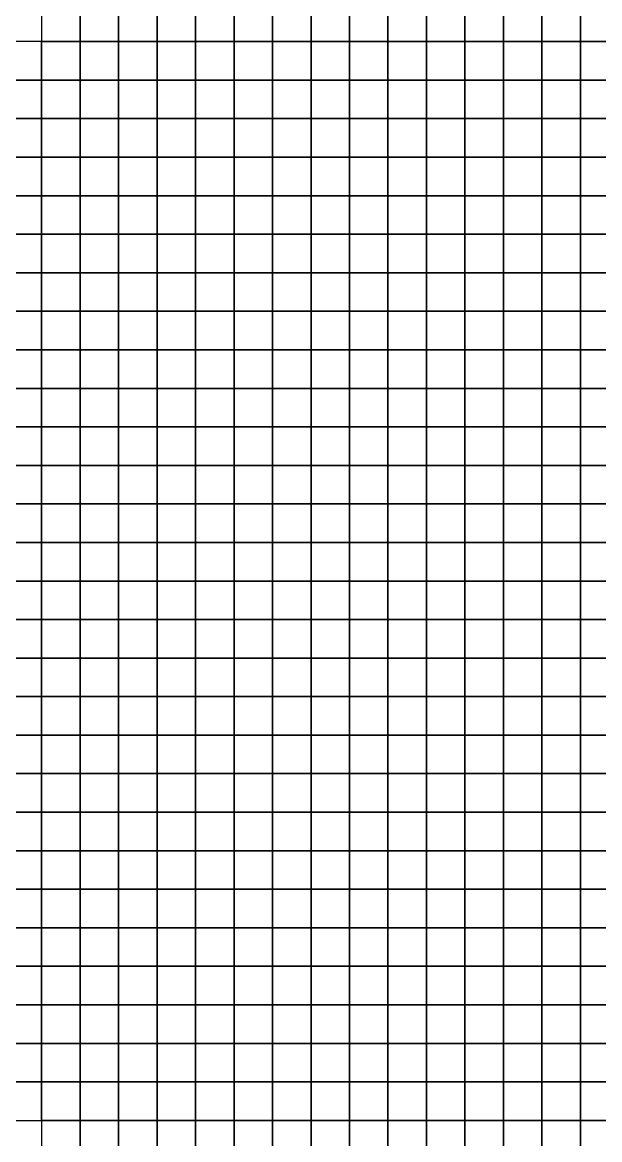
# Model space of a CAD drawing. Extents: x -2.8 to 74.5, y -0.2 to 18.4.
# Drawn here: x 48.57 to 51.57, y 6.1 to 11.9 of the extents above; entities that cross this region are included whole.
import ezdxf

# ---------------------------------------------------------------- set-up
doc = ezdxf.new("R2010")
doc.units = 0
doc.header["$MEASUREMENT"] = 0
doc.layers.add('layer_elements', color=7, linetype='Continuous')

msp = doc.modelspace()

# ---------------------------------------------------------------- linework, layer by layer
at = {"layer": 'layer_elements', "color": 51, "true_color": 0xffff73}
for points in [[(48.67, 11.8), (48.87, 11.8, 0), (48.87, 12, 0), (48.67, 12)], [(48.87, 11.8, 0), (49.07, 11.8), (49.07, 12), (48.87, 12, 0)], [(49.07, 11.8), (49.27, 11.8), (49.27, 12), (49.07, 12)], [(49.27, 11.8), (49.47, 11.8), (49.47, 12), (49.27, 12)], [(48.47, 11.6), (48.67, 11.6), (48.67, 11.8), (48.47, 11.8)], [(49.07, 11.6), (49.27, 11.6), (49.27, 11.8), (49.07, 11.8)], [(49.07, 11.4), (49.27, 11.4), (49.27, 11.6), (49.07, 11.6)], [(48.47, 11.2), (48.67, 11.2), (48.67, 11.4), (48.47, 11.4)], [(48.67, 11.2), (48.87, 11.2), (48.87, 11.4), (48.67, 11.4)], [(48.87, 11.2), (49.07, 11.2), (49.07, 11.4), (48.87, 11.4)], [(49.07, 11.2), (49.27, 11.2), (49.27, 11.4), (49.07, 11.4)], [(49.27, 11.2), (49.47, 11.2), (49.47, 11.4), (49.27, 11.4)], [(48.47, 11), (48.67, 11), (48.67, 11.2), (48.47, 11.2)], [(48.67, 11), (48.87, 11), (48.87, 11.2), (48.67, 11.2)], [(48.87, 11), (49.07, 11), (49.07, 11.2), (48.87, 11.2)], [(49.07, 11), (49.27, 11), (49.27, 11.2), (49.07, 11.2)], [(48.47, 10.8), (48.67, 10.8), (48.67, 11), (48.47, 11)], [(48.67, 10.8), (48.87, 10.8), (48.87, 11), (48.67, 11)], [(48.87, 10.8), (49.07, 10.8), (49.07, 11), (48.87, 11)], [(49.07, 10.8), (49.27, 10.8), (49.27, 11), (49.07, 11)], [(48.47, 7), (48.67, 7), (48.67, 7.2), (48.47, 7.2)], [(48.67, 7), (48.87, 7), (48.87, 7.2), (48.67, 7.2)], [(48.87, 7), (49.07, 7), (49.07, 7.2), (48.87, 7.2)], [(49.07, 7), (49.27, 7), (49.27, 7.2), (49.07, 7.2)], [(48.47, 6.8), (48.67, 6.8), (48.67, 7), (48.47, 7)], [(48.67, 6.8), (48.87, 6.8), (48.87, 7), (48.67, 7)], [(48.87, 6.8), (49.07, 6.8), (49.07, 7), (48.87, 7)], [(49.07, 6.8), (49.27, 6.8), (49.27, 7), (49.07, 7)], [(48.47, 6.6), (48.67, 6.6), (48.67, 6.8), (48.47, 6.8)], [(49.07, 6.6), (49.27, 6.6), (49.27, 6.8), (49.07, 6.8)], [(49.27, 6.6), (49.47, 6.6), (49.47, 6.8), (49.27, 6.8)], [(48.47, 6.4, 0), (48.67, 6.4), (48.67, 6.6), (48.47, 6.6)], [(49.07, 6.4), (49.27, 6.4), (49.27, 6.6), (49.07, 6.6)], [(48.47, 6.2), (48.67, 6.2), (48.67, 6.4), (48.47, 6.4, 0)], [(49.07, 6.2), (49.27, 6.2), (49.27, 6.4), (49.07, 6.4)], [(48.67, 6), (48.87, 6, 0), (48.87, 6.2, 0), (48.67, 6.2)], [(48.87, 6, 0), (49.07, 6), (49.07, 6.2), (48.87, 6.2, 0)], [(49.07, 6), (49.27, 6), (49.27, 6.2), (49.07, 6.2)], [(49.27, 6), (49.47, 6), (49.47, 6.2), (49.27, 6.2)]]:
    msp.add_3dface(points, dxfattribs=at)
at = {"layer": 'layer_elements', "color": 171, "true_color": 0x8080ff}
for points in [[(49.47, 11.8), (49.67, 11.8), (49.67, 12), (49.47, 12)], [(49.67, 11.8), (49.87, 11.8), (49.87, 12), (49.67, 12)], [(49.87, 11.8), (50.07, 11.8), (50.07, 12), (49.87, 12)], [(50.07, 11.8), (50.27, 11.8), (50.27, 12), (50.07, 12)], [(50.27, 11.8), (50.47, 11.8), (50.47, 12), (50.27, 12)], [(50.47, 11.8), (50.67, 11.8), (50.67, 12), (50.47, 12)], [(50.67, 11.8), (50.87, 11.8), (50.87, 12), (50.67, 12)], [(50.87, 11.8), (51.07, 11.8), (51.07, 12), (50.87, 12)], [(51.07, 11.8), (51.27, 11.8), (51.27, 12), (51.07, 12)], [(51.27, 11.8), (51.47, 11.8), (51.47, 12), (51.27, 12)], [(51.47, 11.8), (51.67, 11.8), (51.67, 12), (51.47, 12)], [(49.27, 11.6), (49.47, 11.6), (49.47, 11.8), (49.27, 11.8)], [(49.47, 11.6), (49.67, 11.6), (49.67, 11.8), (49.47, 11.8)], [(49.67, 11.6), (49.87, 11.6), (49.87, 11.8), (49.67, 11.8)], [(49.87, 11.6), (50.07, 11.6), (50.07, 11.8), (49.87, 11.8)], [(50.07, 11.6), (50.27, 11.6), (50.27, 11.8), (50.07, 11.8)], [(50.27, 11.6), (50.47, 11.6), (50.47, 11.8), (50.27, 11.8)], [(50.47, 11.6), (50.67, 11.6), (50.67, 11.8), (50.47, 11.8)], [(50.67, 11.6), (50.87, 11.6), (50.87, 11.8), (50.67, 11.8)], [(50.87, 11.6), (51.07, 11.6), (51.07, 11.8), (50.87, 11.8)], [(51.07, 11.6), (51.27, 11.6), (51.27, 11.8), (51.07, 11.8)], [(51.27, 11.6), (51.47, 11.6), (51.47, 11.8), (51.27, 11.8)], [(51.47, 11.6), (51.67, 11.6), (51.67, 11.8), (51.47, 11.8)], [(48.47, 11.4), (48.67, 11.4), (48.67, 11.6), (48.47, 11.6)], [(49.27, 11.4), (49.47, 11.4), (49.47, 11.6), (49.27, 11.6)], [(49.47, 11.4), (49.67, 11.4), (49.67, 11.6), (49.47, 11.6)], [(49.67, 11.4), (49.87, 11.4), (49.87, 11.6), (49.67, 11.6)], [(49.87, 11.4), (50.07, 11.4), (50.07, 11.6), (49.87, 11.6)], [(50.07, 11.4), (50.27, 11.4), (50.27, 11.6), (50.07, 11.6)], [(50.27, 11.4), (50.47, 11.4), (50.47, 11.6), (50.27, 11.6)], [(50.47, 11.4), (50.67, 11.4), (50.67, 11.6), (50.47, 11.6)], [(50.67, 11.4), (50.87, 11.4), (50.87, 11.6), (50.67, 11.6)], [(50.87, 11.4), (51.07, 11.4), (51.07, 11.6), (50.87, 11.6)], [(51.07, 11.4), (51.27, 11.4), (51.27, 11.6), (51.07, 11.6)], [(51.27, 11.4), (51.47, 11.4), (51.47, 11.6), (51.27, 11.6)], [(51.47, 11.4), (51.67, 11.4), (51.67, 11.6), (51.47, 11.6)], [(49.47, 11.2), (49.67, 11.2), (49.67, 11.4), (49.47, 11.4)], [(49.67, 11.2), (49.87, 11.2), (49.87, 11.4), (49.67, 11.4)], [(49.87, 11.2), (50.07, 11.2), (50.07, 11.4), (49.87, 11.4)], [(50.07, 11.2), (50.27, 11.2), (50.27, 11.4), (50.07, 11.4)], [(50.27, 11.2), (50.47, 11.2), (50.47, 11.4), (50.27, 11.4)], [(50.47, 11.2), (50.67, 11.2), (50.67, 11.4), (50.47, 11.4)], [(50.67, 11.2), (50.87, 11.2), (50.87, 11.4), (50.67, 11.4)], [(50.87, 11.2), (51.07, 11.2), (51.07, 11.4), (50.87, 11.4)], [(51.07, 11.2), (51.27, 11.2), (51.27, 11.4), (51.07, 11.4)], [(51.27, 11.2), (51.47, 11.2), (51.47, 11.4), (51.27, 11.4)], [(51.47, 11.2), (51.67, 11.2), (51.67, 11.4), (51.47, 11.4)], [(49.27, 11), (49.47, 11), (49.47, 11.2), (49.27, 11.2)], [(49.47, 11), (49.67, 11), (49.67, 11.2), (49.47, 11.2)], [(49.67, 11), (49.87, 11), (49.87, 11.2), (49.67, 11.2)], [(49.87, 11), (50.07, 11), (50.07, 11.2), (49.87, 11.2)], [(50.07, 11), (50.27, 11), (50.27, 11.2), (50.07, 11.2)], [(50.27, 11), (50.47, 11), (50.47, 11.2), (50.27, 11.2)], [(50.47, 11), (50.67, 11), (50.67, 11.2), (50.47, 11.2)], [(50.67, 11), (50.87, 11), (50.87, 11.2), (50.67, 11.2)], [(50.87, 11), (51.07, 11), (51.07, 11.2), (50.87, 11.2)], [(51.07, 11), (51.27, 11), (51.27, 11.2), (51.07, 11.2)], [(51.27, 11), (51.47, 11), (51.47, 11.2), (51.27, 11.2)], [(51.47, 11), (51.67, 11), (51.67, 11.2), (51.47, 11.2)], [(49.27, 10.8), (49.47, 10.8), (49.47, 11), (49.27, 11)], [(49.47, 10.8), (49.67, 10.8), (49.67, 11), (49.47, 11)], [(49.67, 10.8), (49.87, 10.8), (49.87, 11), (49.67, 11)], [(49.87, 10.8), (50.07, 10.8), (50.07, 11), (49.87, 11)], [(50.07, 10.8), (50.27, 10.8), (50.27, 11), (50.07, 11)], [(50.27, 10.8), (50.47, 10.8), (50.47, 11), (50.27, 11)], [(50.47, 10.8), (50.67, 10.8), (50.67, 11), (50.47, 11)], [(50.67, 10.8), (50.87, 10.8), (50.87, 11), (50.67, 11)], [(50.87, 10.8), (51.07, 10.8), (51.07, 11), (50.87, 11)], [(51.07, 10.8), (51.27, 10.8), (51.27, 11), (51.07, 11)], [(51.27, 10.8), (51.47, 10.8), (51.47, 11), (51.27, 11)], [(51.47, 10.8), (51.67, 10.8), (51.67, 11), (51.47, 11)], [(48.47, 10.6), (48.67, 10.6), (48.67, 10.8), (48.47, 10.8)], [(48.67, 10.6), (48.87, 10.6), (48.87, 10.8), (48.67, 10.8)], [(48.87, 10.6), (49.07, 10.6), (49.07, 10.8), (48.87, 10.8)], [(49.07, 10.6), (49.27, 10.6), (49.27, 10.8), (49.07, 10.8)], [(49.27, 10.6), (49.47, 10.6), (49.47, 10.8), (49.27, 10.8)], [(49.47, 10.6), (49.67, 10.6), (49.67, 10.8), (49.47, 10.8)], [(49.67, 10.6), (49.87, 10.6), (49.87, 10.8), (49.67, 10.8)], [(49.87, 10.6), (50.07, 10.6), (50.07, 10.8), (49.87, 10.8)], [(50.07, 10.6), (50.27, 10.6), (50.27, 10.8), (50.07, 10.8)], [(50.27, 10.6), (50.47, 10.6), (50.47, 10.8), (50.27, 10.8)], [(50.47, 10.6), (50.67, 10.6), (50.67, 10.8), (50.47, 10.8)], [(50.67, 10.6), (50.87, 10.6), (50.87, 10.8), (50.67, 10.8)], [(50.87, 10.6), (51.07, 10.6), (51.07, 10.8), (50.87, 10.8)], [(51.07, 10.6), (51.27, 10.6), (51.27, 10.8), (51.07, 10.8)], [(51.27, 10.6), (51.47, 10.6), (51.47, 10.8), (51.27, 10.8)], [(51.47, 10.6), (51.67, 10.6), (51.67, 10.8), (51.47, 10.8)], [(48.47, 10.4), (48.67, 10.4), (48.67, 10.6), (48.47, 10.6)], [(48.67, 10.4), (48.87, 10.4), (48.87, 10.6), (48.67, 10.6)], [(48.87, 10.4), (49.07, 10.4), (49.07, 10.6), (48.87, 10.6)], [(49.07, 10.4), (49.27, 10.4), (49.27, 10.6), (49.07, 10.6)], [(49.27, 10.4), (49.47, 10.4), (49.47, 10.6), (49.27, 10.6)], [(49.47, 10.4), (49.67, 10.4), (49.67, 10.6), (49.47, 10.6)], [(49.67, 10.4), (49.87, 10.4), (49.87, 10.6), (49.67, 10.6)], [(49.87, 10.4), (50.07, 10.4), (50.07, 10.6), (49.87, 10.6)], [(50.07, 10.4), (50.27, 10.4), (50.27, 10.6), (50.07, 10.6)], [(50.27, 10.4), (50.47, 10.4), (50.47, 10.6), (50.27, 10.6)], [(50.47, 10.4), (50.67, 10.4), (50.67, 10.6), (50.47, 10.6)], [(50.67, 10.4), (50.87, 10.4), (50.87, 10.6), (50.67, 10.6)], [(50.87, 10.4), (51.07, 10.4), (51.07, 10.6), (50.87, 10.6)], [(51.07, 10.4), (51.27, 10.4), (51.27, 10.6), (51.07, 10.6)], [(51.27, 10.4), (51.47, 10.4), (51.47, 10.6), (51.27, 10.6)], [(51.47, 10.4), (51.67, 10.4), (51.67, 10.6), (51.47, 10.6)], [(48.47, 10.2), (48.67, 10.2), (48.67, 10.4), (48.47, 10.4)], [(48.67, 10.2), (48.87, 10.2), (48.87, 10.4), (48.67, 10.4)], [(48.87, 10.2), (49.07, 10.2), (49.07, 10.4), (48.87, 10.4)], [(49.07, 10.2), (49.27, 10.2), (49.27, 10.4), (49.07, 10.4)], [(49.27, 10.2), (49.47, 10.2), (49.47, 10.4), (49.27, 10.4)], [(49.47, 10.2), (49.67, 10.2), (49.67, 10.4), (49.47, 10.4)], [(49.67, 10.2), (49.87, 10.2), (49.87, 10.4), (49.67, 10.4)], [(49.87, 10.2), (50.07, 10.2), (50.07, 10.4), (49.87, 10.4)], [(50.07, 10.2), (50.27, 10.2), (50.27, 10.4), (50.07, 10.4)], [(50.27, 10.2), (50.47, 10.2), (50.47, 10.4), (50.27, 10.4)], [(50.47, 10.2), (50.67, 10.2), (50.67, 10.4), (50.47, 10.4)], [(50.67, 10.2), (50.87, 10.2), (50.87, 10.4), (50.67, 10.4)], [(50.87, 10.2), (51.07, 10.2), (51.07, 10.4), (50.87, 10.4)], [(51.07, 10.2), (51.27, 10.2), (51.27, 10.4), (51.07, 10.4)], [(51.27, 10.2), (51.47, 10.2), (51.47, 10.4), (51.27, 10.4)], [(51.47, 10.2), (51.67, 10.2), (51.67, 10.4), (51.47, 10.4)], [(48.47, 10), (48.67, 10), (48.67, 10.2), (48.47, 10.2)], [(48.67, 10), (48.87, 10), (48.87, 10.2), (48.67, 10.2)], [(48.87, 10), (49.07, 10), (49.07, 10.2), (48.87, 10.2)], [(49.07, 10), (49.27, 10), (49.27, 10.2), (49.07, 10.2)], [(49.27, 10), (49.47, 10), (49.47, 10.2), (49.27, 10.2)], [(49.47, 10), (49.67, 10), (49.67, 10.2), (49.47, 10.2)], [(49.67, 10), (49.87, 10), (49.87, 10.2), (49.67, 10.2)], [(49.87, 10), (50.07, 10), (50.07, 10.2), (49.87, 10.2)], [(50.07, 10), (50.27, 10), (50.27, 10.2), (50.07, 10.2)], [(50.27, 10), (50.47, 10), (50.47, 10.2), (50.27, 10.2)], [(50.47, 10), (50.67, 10), (50.67, 10.2), (50.47, 10.2)], [(50.67, 10), (50.87, 10), (50.87, 10.2), (50.67, 10.2)], [(50.87, 10), (51.07, 10), (51.07, 10.2), (50.87, 10.2)], [(51.07, 10), (51.27, 10), (51.27, 10.2), (51.07, 10.2)], [(51.27, 10), (51.47, 10), (51.47, 10.2), (51.27, 10.2)], [(51.47, 10), (51.67, 10), (51.67, 10.2), (51.47, 10.2)], [(48.47, 9.8), (48.67, 9.8), (48.67, 10), (48.47, 10)], [(48.67, 9.8), (48.87, 9.8), (48.87, 10), (48.67, 10)], [(48.87, 9.8), (49.07, 9.8), (49.07, 10), (48.87, 10)], [(49.07, 9.8), (49.27, 9.8), (49.27, 10), (49.07, 10)], [(49.27, 9.8), (49.47, 9.8), (49.47, 10), (49.27, 10)], [(49.47, 9.8), (49.67, 9.8), (49.67, 10), (49.47, 10)], [(49.67, 9.8), (49.87, 9.8), (49.87, 10), (49.67, 10)], [(49.87, 9.8), (50.07, 9.8), (50.07, 10), (49.87, 10)], [(50.07, 9.8), (50.27, 9.8), (50.27, 10), (50.07, 10)], [(50.27, 9.8), (50.47, 9.8), (50.47, 10), (50.27, 10)], [(50.47, 9.8), (50.67, 9.8), (50.67, 10), (50.47, 10)], [(50.67, 9.8), (50.87, 9.8), (50.87, 10), (50.67, 10)], [(50.87, 9.8), (51.07, 9.8), (51.07, 10), (50.87, 10)], [(51.07, 9.8), (51.27, 9.8), (51.27, 10), (51.07, 10)], [(51.27, 9.8), (51.47, 9.8), (51.47, 10), (51.27, 10)], [(51.47, 9.8), (51.67, 9.8), (51.67, 10), (51.47, 10)], [(48.47, 9.6), (48.67, 9.6), (48.67, 9.8), (48.47, 9.8)], [(48.67, 9.6), (48.87, 9.6), (48.87, 9.8), (48.67, 9.8)], [(48.87, 9.6), (49.07, 9.6), (49.07, 9.8), (48.87, 9.8)], [(49.07, 9.6), (49.27, 9.6), (49.27, 9.8), (49.07, 9.8)], [(49.27, 9.6), (49.47, 9.6), (49.47, 9.8), (49.27, 9.8)], [(49.47, 9.6), (49.67, 9.6), (49.67, 9.8), (49.47, 9.8)], [(49.67, 9.6), (49.87, 9.6), (49.87, 9.8), (49.67, 9.8)], [(49.87, 9.6), (50.07, 9.6), (50.07, 9.8), (49.87, 9.8)], [(50.07, 9.6), (50.27, 9.6), (50.27, 9.8), (50.07, 9.8)], [(50.27, 9.6), (50.47, 9.6), (50.47, 9.8), (50.27, 9.8)], [(50.47, 9.6), (50.67, 9.6), (50.67, 9.8), (50.47, 9.8)], [(50.67, 9.6), (50.87, 9.6), (50.87, 9.8), (50.67, 9.8)], [(50.87, 9.6), (51.07, 9.6), (51.07, 9.8), (50.87, 9.8)], [(51.07, 9.6), (51.27, 9.6), (51.27, 9.8), (51.07, 9.8)], [(51.27, 9.6), (51.47, 9.6), (51.47, 9.8), (51.27, 9.8)], [(51.47, 9.6), (51.67, 9.6), (51.67, 9.8), (51.47, 9.8)], [(48.47, 9.4), (48.67, 9.4), (48.67, 9.6), (48.47, 9.6)], [(48.67, 9.4), (48.87, 9.4), (48.87, 9.6), (48.67, 9.6)], [(48.87, 9.4), (49.07, 9.4), (49.07, 9.6), (48.87, 9.6)], [(49.07, 9.4), (49.27, 9.4), (49.27, 9.6), (49.07, 9.6)], [(49.27, 9.4), (49.47, 9.4), (49.47, 9.6), (49.27, 9.6)], [(49.47, 9.4), (49.67, 9.4), (49.67, 9.6), (49.47, 9.6)], [(49.67, 9.4), (49.87, 9.4), (49.87, 9.6), (49.67, 9.6)], [(49.87, 9.4), (50.07, 9.4), (50.07, 9.6), (49.87, 9.6)], [(50.07, 9.4), (50.27, 9.4), (50.27, 9.6), (50.07, 9.6)], [(50.27, 9.4), (50.47, 9.4), (50.47, 9.6), (50.27, 9.6)], [(50.47, 9.4), (50.67, 9.4), (50.67, 9.6), (50.47, 9.6)], [(50.67, 9.4), (50.87, 9.4), (50.87, 9.6), (50.67, 9.6)], [(50.87, 9.4), (51.07, 9.4), (51.07, 9.6), (50.87, 9.6)], [(51.07, 9.4), (51.27, 9.4), (51.27, 9.6), (51.07, 9.6)], [(51.27, 9.4), (51.47, 9.4), (51.47, 9.6), (51.27, 9.6)], [(51.47, 9.4), (51.67, 9.4), (51.67, 9.6), (51.47, 9.6)], [(48.47, 9.2), (48.67, 9.2), (48.67, 9.4), (48.47, 9.4)], [(48.67, 9.2), (48.87, 9.2), (48.87, 9.4), (48.67, 9.4)], [(48.87, 9.2), (49.07, 9.2), (49.07, 9.4), (48.87, 9.4)], [(49.07, 9.2), (49.27, 9.2), (49.27, 9.4), (49.07, 9.4)], [(49.27, 9.2), (49.47, 9.2), (49.47, 9.4), (49.27, 9.4)], [(49.47, 9.2), (49.67, 9.2), (49.67, 9.4), (49.47, 9.4)], [(49.67, 9.2), (49.87, 9.2), (49.87, 9.4), (49.67, 9.4)], [(49.87, 9.2), (50.07, 9.2), (50.07, 9.4), (49.87, 9.4)], [(50.07, 9.2), (50.27, 9.2), (50.27, 9.4), (50.07, 9.4)], [(50.27, 9.2), (50.47, 9.2), (50.47, 9.4), (50.27, 9.4)], [(50.47, 9.2), (50.67, 9.2), (50.67, 9.4), (50.47, 9.4)], [(50.67, 9.2), (50.87, 9.2), (50.87, 9.4), (50.67, 9.4)], [(50.87, 9.2), (51.07, 9.2), (51.07, 9.4), (50.87, 9.4)], [(51.07, 9.2), (51.27, 9.2), (51.27, 9.4), (51.07, 9.4)], [(51.27, 9.2), (51.47, 9.2), (51.47, 9.4), (51.27, 9.4)], [(51.47, 9.2), (51.67, 9.2), (51.67, 9.4), (51.47, 9.4)], [(48.47, 9), (48.67, 9), (48.67, 9.2), (48.47, 9.2)], [(48.67, 9), (48.87, 9), (48.87, 9.2), (48.67, 9.2)], [(48.87, 9), (49.07, 9), (49.07, 9.2), (48.87, 9.2)], [(49.07, 9), (49.27, 9), (49.27, 9.2), (49.07, 9.2)], [(49.27, 9), (49.47, 9), (49.47, 9.2), (49.27, 9.2)], [(49.47, 9), (49.67, 9), (49.67, 9.2), (49.47, 9.2)], [(49.67, 9), (49.87, 9), (49.87, 9.2), (49.67, 9.2)], [(49.87, 9), (50.07, 9), (50.07, 9.2), (49.87, 9.2)], [(50.07, 9), (50.27, 9), (50.27, 9.2), (50.07, 9.2)], [(50.27, 9), (50.47, 9), (50.47, 9.2), (50.27, 9.2)], [(50.47, 9), (50.67, 9), (50.67, 9.2), (50.47, 9.2)], [(50.67, 9), (50.87, 9), (50.87, 9.2), (50.67, 9.2)], [(50.87, 9), (51.07, 9), (51.07, 9.2), (50.87, 9.2)], [(51.07, 9), (51.27, 9), (51.27, 9.2), (51.07, 9.2)], [(51.27, 9), (51.47, 9), (51.47, 9.2), (51.27, 9.2)], [(51.47, 9), (51.67, 9), (51.67, 9.2), (51.47, 9.2)], [(48.47, 8.8), (48.67, 8.8), (48.67, 9), (48.47, 9)], [(48.67, 8.8), (48.87, 8.8), (48.87, 9), (48.67, 9)], [(48.87, 8.8), (49.07, 8.8), (49.07, 9), (48.87, 9)], [(49.07, 8.8), (49.27, 8.8), (49.27, 9), (49.07, 9)], [(49.27, 8.8), (49.47, 8.8), (49.47, 9), (49.27, 9)], [(49.47, 8.8), (49.67, 8.8), (49.67, 9), (49.47, 9)], [(49.67, 8.8), (49.87, 8.8), (49.87, 9), (49.67, 9)], [(49.87, 8.8), (50.07, 8.8), (50.07, 9), (49.87, 9)], [(50.07, 8.8), (50.27, 8.8), (50.27, 9), (50.07, 9)], [(50.27, 8.8), (50.47, 8.8), (50.47, 9), (50.27, 9)], [(50.47, 8.8), (50.67, 8.8), (50.67, 9), (50.47, 9)], [(50.67, 8.8), (50.87, 8.8), (50.87, 9), (50.67, 9)], [(50.87, 8.8), (51.07, 8.8), (51.07, 9), (50.87, 9)], [(51.07, 8.8), (51.27, 8.8), (51.27, 9), (51.07, 9)], [(51.27, 8.8), (51.47, 8.8), (51.47, 9), (51.27, 9)], [(51.47, 8.8), (51.67, 8.8), (51.67, 9), (51.47, 9)], [(48.47, 8.6), (48.67, 8.6), (48.67, 8.8), (48.47, 8.8)], [(48.67, 8.6), (48.87, 8.6), (48.87, 8.8), (48.67, 8.8)], [(48.87, 8.6), (49.07, 8.6), (49.07, 8.8), (48.87, 8.8)], [(49.07, 8.6), (49.27, 8.6), (49.27, 8.8), (49.07, 8.8)], [(49.27, 8.6), (49.47, 8.6), (49.47, 8.8), (49.27, 8.8)], [(49.47, 8.6), (49.67, 8.6), (49.67, 8.8), (49.47, 8.8)], [(49.67, 8.6), (49.87, 8.6), (49.87, 8.8), (49.67, 8.8)], [(49.87, 8.6), (50.07, 8.6), (50.07, 8.8), (49.87, 8.8)], [(50.07, 8.6), (50.27, 8.6), (50.27, 8.8), (50.07, 8.8)], [(50.27, 8.6), (50.47, 8.6), (50.47, 8.8), (50.27, 8.8)], [(50.47, 8.6), (50.67, 8.6), (50.67, 8.8), (50.47, 8.8)], [(50.67, 8.6), (50.87, 8.6), (50.87, 8.8), (50.67, 8.8)], [(50.87, 8.6), (51.07, 8.6), (51.07, 8.8), (50.87, 8.8)], [(51.07, 8.6), (51.27, 8.6), (51.27, 8.8), (51.07, 8.8)], [(51.27, 8.6), (51.47, 8.6), (51.47, 8.8), (51.27, 8.8)], [(51.47, 8.6), (51.67, 8.6), (51.67, 8.8), (51.47, 8.8)], [(48.47, 8.4), (48.67, 8.4), (48.67, 8.6), (48.47, 8.6)], [(48.67, 8.4), (48.87, 8.4), (48.87, 8.6), (48.67, 8.6)], [(48.87, 8.4), (49.07, 8.4), (49.07, 8.6), (48.87, 8.6)], [(49.07, 8.4), (49.27, 8.4), (49.27, 8.6), (49.07, 8.6)], [(49.27, 8.4), (49.47, 8.4), (49.47, 8.6), (49.27, 8.6)], [(49.47, 8.4), (49.67, 8.4), (49.67, 8.6), (49.47, 8.6)], [(49.67, 8.4), (49.87, 8.4), (49.87, 8.6), (49.67, 8.6)], [(49.87, 8.4), (50.07, 8.4), (50.07, 8.6), (49.87, 8.6)], [(50.07, 8.4), (50.27, 8.4), (50.27, 8.6), (50.07, 8.6)], [(50.27, 8.4), (50.47, 8.4), (50.47, 8.6), (50.27, 8.6)], [(50.47, 8.4), (50.67, 8.4), (50.67, 8.6), (50.47, 8.6)], [(50.67, 8.4), (50.87, 8.4), (50.87, 8.6), (50.67, 8.6)], [(50.87, 8.4), (51.07, 8.4), (51.07, 8.6), (50.87, 8.6)], [(51.07, 8.4), (51.27, 8.4), (51.27, 8.6), (51.07, 8.6)], [(51.27, 8.4), (51.47, 8.4), (51.47, 8.6), (51.27, 8.6)], [(51.47, 8.4), (51.67, 8.4), (51.67, 8.6), (51.47, 8.6)], [(48.47, 8.2), (48.67, 8.2), (48.67, 8.4), (48.47, 8.4)], [(48.67, 8.2), (48.87, 8.2), (48.87, 8.4), (48.67, 8.4)], [(48.87, 8.2), (49.07, 8.2), (49.07, 8.4), (48.87, 8.4)], [(49.07, 8.2), (49.27, 8.2), (49.27, 8.4), (49.07, 8.4)], [(49.27, 8.2), (49.47, 8.2), (49.47, 8.4), (49.27, 8.4)], [(49.47, 8.2), (49.67, 8.2), (49.67, 8.4), (49.47, 8.4)], [(49.67, 8.2), (49.87, 8.2), (49.87, 8.4), (49.67, 8.4)], [(49.87, 8.2), (50.07, 8.2), (50.07, 8.4), (49.87, 8.4)], [(50.07, 8.2), (50.27, 8.2), (50.27, 8.4), (50.07, 8.4)], [(50.27, 8.2), (50.47, 8.2), (50.47, 8.4), (50.27, 8.4)], [(50.47, 8.2), (50.67, 8.2), (50.67, 8.4), (50.47, 8.4)], [(50.67, 8.2), (50.87, 8.2), (50.87, 8.4), (50.67, 8.4)], [(50.87, 8.2), (51.07, 8.2), (51.07, 8.4), (50.87, 8.4)], [(51.07, 8.2), (51.27, 8.2), (51.27, 8.4), (51.07, 8.4)], [(51.27, 8.2), (51.47, 8.2), (51.47, 8.4), (51.27, 8.4)], [(51.47, 8.2), (51.67, 8.2), (51.67, 8.4), (51.47, 8.4)], [(48.47, 8), (48.67, 8), (48.67, 8.2), (48.47, 8.2)], [(48.67, 8), (48.87, 8), (48.87, 8.2), (48.67, 8.2)], [(48.87, 8), (49.07, 8), (49.07, 8.2), (48.87, 8.2)], [(49.07, 8), (49.27, 8), (49.27, 8.2), (49.07, 8.2)], [(49.27, 8), (49.47, 8), (49.47, 8.2), (49.27, 8.2)], [(49.47, 8), (49.67, 8), (49.67, 8.2), (49.47, 8.2)], [(49.67, 8), (49.87, 8), (49.87, 8.2), (49.67, 8.2)], [(49.87, 8), (50.07, 8), (50.07, 8.2), (49.87, 8.2)], [(50.07, 8), (50.27, 8), (50.27, 8.2), (50.07, 8.2)], [(50.27, 8), (50.47, 8), (50.47, 8.2), (50.27, 8.2)], [(50.47, 8), (50.67, 8), (50.67, 8.2), (50.47, 8.2)], [(50.67, 8), (50.87, 8), (50.87, 8.2), (50.67, 8.2)], [(50.87, 8), (51.07, 8), (51.07, 8.2), (50.87, 8.2)], [(51.07, 8), (51.27, 8), (51.27, 8.2), (51.07, 8.2)], [(51.27, 8), (51.47, 8), (51.47, 8.2), (51.27, 8.2)], [(51.47, 8), (51.67, 8), (51.67, 8.2), (51.47, 8.2)], [(48.47, 7.8), (48.67, 7.8), (48.67, 8), (48.47, 8)], [(48.67, 7.8), (48.87, 7.8), (48.87, 8), (48.67, 8)], [(48.87, 7.8), (49.07, 7.8), (49.07, 8), (48.87, 8)], [(49.07, 7.8), (49.27, 7.8), (49.27, 8), (49.07, 8)], [(49.27, 7.8), (49.47, 7.8), (49.47, 8), (49.27, 8)], [(49.47, 7.8), (49.67, 7.8), (49.67, 8), (49.47, 8)], [(49.67, 7.8), (49.87, 7.8), (49.87, 8), (49.67, 8)], [(49.87, 7.8), (50.07, 7.8), (50.07, 8), (49.87, 8)], [(50.07, 7.8), (50.27, 7.8), (50.27, 8), (50.07, 8)], [(50.27, 7.8), (50.47, 7.8), (50.47, 8), (50.27, 8)], [(50.47, 7.8), (50.67, 7.8), (50.67, 8), (50.47, 8)], [(50.67, 7.8), (50.87, 7.8), (50.87, 8), (50.67, 8)], [(50.87, 7.8), (51.07, 7.8), (51.07, 8), (50.87, 8)], [(51.07, 7.8), (51.27, 7.8), (51.27, 8), (51.07, 8)], [(51.27, 7.8), (51.47, 7.8), (51.47, 8), (51.27, 8)], [(51.47, 7.8), (51.67, 7.8), (51.67, 8), (51.47, 8)], [(48.47, 7.6), (48.67, 7.6), (48.67, 7.8), (48.47, 7.8)], [(48.67, 7.6), (48.87, 7.6), (48.87, 7.8), (48.67, 7.8)], [(48.87, 7.6), (49.07, 7.6), (49.07, 7.8), (48.87, 7.8)], [(49.07, 7.6), (49.27, 7.6), (49.27, 7.8), (49.07, 7.8)], [(49.27, 7.6), (49.47, 7.6), (49.47, 7.8), (49.27, 7.8)], [(49.47, 7.6), (49.67, 7.6), (49.67, 7.8), (49.47, 7.8)], [(49.67, 7.6), (49.87, 7.6), (49.87, 7.8), (49.67, 7.8)], [(49.87, 7.6), (50.07, 7.6), (50.07, 7.8), (49.87, 7.8)], [(50.07, 7.6), (50.27, 7.6), (50.27, 7.8), (50.07, 7.8)], [(50.27, 7.6), (50.47, 7.6), (50.47, 7.8), (50.27, 7.8)], [(50.47, 7.6), (50.67, 7.6), (50.67, 7.8), (50.47, 7.8)], [(50.67, 7.6), (50.87, 7.6), (50.87, 7.8), (50.67, 7.8)], [(50.87, 7.6), (51.07, 7.6), (51.07, 7.8), (50.87, 7.8)], [(51.07, 7.6), (51.27, 7.6), (51.27, 7.8), (51.07, 7.8)], [(51.27, 7.6), (51.47, 7.6), (51.47, 7.8), (51.27, 7.8)], [(51.47, 7.6), (51.67, 7.6), (51.67, 7.8), (51.47, 7.8)], [(48.47, 7.4), (48.67, 7.4), (48.67, 7.6), (48.47, 7.6)], [(48.67, 7.4), (48.87, 7.4), (48.87, 7.6), (48.67, 7.6)], [(48.87, 7.4), (49.07, 7.4), (49.07, 7.6), (48.87, 7.6)], [(49.07, 7.4), (49.27, 7.4), (49.27, 7.6), (49.07, 7.6)], [(49.27, 7.4), (49.47, 7.4), (49.47, 7.6), (49.27, 7.6)], [(49.47, 7.4), (49.67, 7.4), (49.67, 7.6), (49.47, 7.6)], [(49.67, 7.4), (49.87, 7.4), (49.87, 7.6), (49.67, 7.6)], [(49.87, 7.4), (50.07, 7.4), (50.07, 7.6), (49.87, 7.6)], [(50.07, 7.4), (50.27, 7.4), (50.27, 7.6), (50.07, 7.6)], [(50.27, 7.4), (50.47, 7.4), (50.47, 7.6), (50.27, 7.6)], [(50.47, 7.4), (50.67, 7.4), (50.67, 7.6), (50.47, 7.6)], [(50.67, 7.4), (50.87, 7.4), (50.87, 7.6), (50.67, 7.6)], [(50.87, 7.4), (51.07, 7.4), (51.07, 7.6), (50.87, 7.6)], [(51.07, 7.4), (51.27, 7.4), (51.27, 7.6), (51.07, 7.6)], [(51.27, 7.4), (51.47, 7.4), (51.47, 7.6), (51.27, 7.6)], [(51.47, 7.4), (51.67, 7.4), (51.67, 7.6), (51.47, 7.6)], [(48.47, 7.2), (48.67, 7.2), (48.67, 7.4), (48.47, 7.4)], [(48.67, 7.2), (48.87, 7.2), (48.87, 7.4), (48.67, 7.4)], [(48.87, 7.2), (49.07, 7.2), (49.07, 7.4), (48.87, 7.4)], [(49.07, 7.2), (49.27, 7.2), (49.27, 7.4), (49.07, 7.4)], [(49.27, 7.2), (49.47, 7.2), (49.47, 7.4), (49.27, 7.4)], [(49.47, 7.2), (49.67, 7.2), (49.67, 7.4), (49.47, 7.4)], [(49.67, 7.2), (49.87, 7.2), (49.87, 7.4), (49.67, 7.4)], [(49.87, 7.2), (50.07, 7.2), (50.07, 7.4), (49.87, 7.4)], [(50.07, 7.2), (50.27, 7.2), (50.27, 7.4), (50.07, 7.4)], [(50.27, 7.2), (50.47, 7.2), (50.47, 7.4), (50.27, 7.4)], [(50.47, 7.2), (50.67, 7.2), (50.67, 7.4), (50.47, 7.4)], [(50.67, 7.2), (50.87, 7.2), (50.87, 7.4), (50.67, 7.4)], [(50.87, 7.2), (51.07, 7.2), (51.07, 7.4), (50.87, 7.4)], [(51.07, 7.2), (51.27, 7.2), (51.27, 7.4), (51.07, 7.4)], [(51.27, 7.2), (51.47, 7.2), (51.47, 7.4), (51.27, 7.4)], [(51.47, 7.2), (51.67, 7.2), (51.67, 7.4), (51.47, 7.4)], [(49.27, 7), (49.47, 7), (49.47, 7.2), (49.27, 7.2)], [(49.47, 7), (49.67, 7), (49.67, 7.2), (49.47, 7.2)], [(49.67, 7), (49.87, 7), (49.87, 7.2), (49.67, 7.2)], [(49.87, 7), (50.07, 7), (50.07, 7.2), (49.87, 7.2)], [(50.07, 7), (50.27, 7), (50.27, 7.2), (50.07, 7.2)], [(50.27, 7), (50.47, 7), (50.47, 7.2), (50.27, 7.2)], [(50.47, 7), (50.67, 7), (50.67, 7.2), (50.47, 7.2)], [(50.67, 7), (50.87, 7), (50.87, 7.2), (50.67, 7.2)], [(50.87, 7), (51.07, 7), (51.07, 7.2), (50.87, 7.2)], [(51.07, 7), (51.27, 7), (51.27, 7.2), (51.07, 7.2)], [(51.27, 7), (51.47, 7), (51.47, 7.2), (51.27, 7.2)], [(51.47, 7), (51.67, 7), (51.67, 7.2), (51.47, 7.2)], [(49.27, 6.8), (49.47, 6.8), (49.47, 7), (49.27, 7)], [(49.47, 6.8), (49.67, 6.8), (49.67, 7), (49.47, 7)], [(49.67, 6.8), (49.87, 6.8), (49.87, 7), (49.67, 7)], [(49.87, 6.8), (50.07, 6.8), (50.07, 7), (49.87, 7)], [(50.07, 6.8), (50.27, 6.8), (50.27, 7), (50.07, 7)], [(50.27, 6.8), (50.47, 6.8), (50.47, 7), (50.27, 7)], [(50.47, 6.8), (50.67, 6.8), (50.67, 7), (50.47, 7)], [(50.67, 6.8), (50.87, 6.8), (50.87, 7), (50.67, 7)], [(50.87, 6.8), (51.07, 6.8), (51.07, 7), (50.87, 7)], [(51.07, 6.8), (51.27, 6.8), (51.27, 7), (51.07, 7)], [(51.27, 6.8), (51.47, 6.8), (51.47, 7), (51.27, 7)], [(51.47, 6.8), (51.67, 6.8), (51.67, 7), (51.47, 7)], [(49.47, 6.6), (49.67, 6.6), (49.67, 6.8), (49.47, 6.8)], [(49.67, 6.6), (49.87, 6.6), (49.87, 6.8), (49.67, 6.8)], [(49.87, 6.6), (50.07, 6.6), (50.07, 6.8), (49.87, 6.8)], [(50.07, 6.6), (50.27, 6.6), (50.27, 6.8), (50.07, 6.8)], [(50.27, 6.6), (50.47, 6.6), (50.47, 6.8), (50.27, 6.8)], [(50.47, 6.6), (50.67, 6.6), (50.67, 6.8), (50.47, 6.8)], [(50.67, 6.6), (50.87, 6.6), (50.87, 6.8), (50.67, 6.8)], [(50.87, 6.6), (51.07, 6.6), (51.07, 6.8), (50.87, 6.8)], [(51.07, 6.6), (51.27, 6.6), (51.27, 6.8), (51.07, 6.8)], [(51.27, 6.6), (51.47, 6.6), (51.47, 6.8), (51.27, 6.8)], [(51.47, 6.6), (51.67, 6.6), (51.67, 6.8), (51.47, 6.8)], [(49.27, 6.4), (49.47, 6.4), (49.47, 6.6), (49.27, 6.6)], [(49.47, 6.4), (49.67, 6.4), (49.67, 6.6), (49.47, 6.6)], [(49.67, 6.4), (49.87, 6.4), (49.87, 6.6), (49.67, 6.6)], [(49.87, 6.4), (50.07, 6.4), (50.07, 6.6), (49.87, 6.6)], [(50.07, 6.4), (50.27, 6.4), (50.27, 6.6), (50.07, 6.6)], [(50.27, 6.4), (50.47, 6.4), (50.47, 6.6), (50.27, 6.6)], [(50.47, 6.4), (50.67, 6.4), (50.67, 6.6), (50.47, 6.6)], [(50.67, 6.4), (50.87, 6.4), (50.87, 6.6), (50.67, 6.6)], [(50.87, 6.4), (51.07, 6.4), (51.07, 6.6), (50.87, 6.6)], [(51.07, 6.4), (51.27, 6.4), (51.27, 6.6), (51.07, 6.6)], [(51.27, 6.4), (51.47, 6.4), (51.47, 6.6), (51.27, 6.6)], [(51.47, 6.4), (51.67, 6.4), (51.67, 6.6), (51.47, 6.6)], [(49.27, 6.2), (49.47, 6.2), (49.47, 6.4), (49.27, 6.4)], [(49.47, 6.2), (49.67, 6.2), (49.67, 6.4), (49.47, 6.4)], [(49.67, 6.2), (49.87, 6.2), (49.87, 6.4), (49.67, 6.4)], [(49.87, 6.2), (50.07, 6.2), (50.07, 6.4), (49.87, 6.4)], [(50.07, 6.2), (50.27, 6.2), (50.27, 6.4), (50.07, 6.4)], [(50.27, 6.2), (50.47, 6.2), (50.47, 6.4), (50.27, 6.4)], [(50.47, 6.2), (50.67, 6.2), (50.67, 6.4), (50.47, 6.4)], [(50.67, 6.2), (50.87, 6.2), (50.87, 6.4), (50.67, 6.4)], [(50.87, 6.2), (51.07, 6.2), (51.07, 6.4), (50.87, 6.4)], [(51.07, 6.2), (51.27, 6.2), (51.27, 6.4), (51.07, 6.4)], [(51.27, 6.2), (51.47, 6.2), (51.47, 6.4), (51.27, 6.4)], [(51.47, 6.2), (51.67, 6.2), (51.67, 6.4), (51.47, 6.4)], [(49.47, 6), (49.67, 6), (49.67, 6.2), (49.47, 6.2)], [(49.67, 6), (49.87, 6), (49.87, 6.2), (49.67, 6.2)], [(49.87, 6), (50.07, 6), (50.07, 6.2), (49.87, 6.2)], [(50.07, 6), (50.27, 6), (50.27, 6.2), (50.07, 6.2)], [(50.27, 6), (50.47, 6), (50.47, 6.2), (50.27, 6.2)], [(50.47, 6), (50.67, 6), (50.67, 6.2), (50.47, 6.2)], [(50.67, 6), (50.87, 6), (50.87, 6.2), (50.67, 6.2)], [(50.87, 6), (51.07, 6), (51.07, 6.2), (50.87, 6.2)], [(51.07, 6), (51.27, 6), (51.27, 6.2), (51.07, 6.2)], [(51.27, 6), (51.47, 6), (51.47, 6.2), (51.27, 6.2)], [(51.47, 6), (51.67, 6), (51.67, 6.2), (51.47, 6.2)]]:
    msp.add_3dface(points, dxfattribs=at)
at = {"layer": 'layer_elements', "color": 40, "true_color": 0xffdc37}
for points in [[(48.67, 11.6), (48.87, 11.6, 0), (48.87, 11.8, 0), (48.67, 11.8)], [(48.87, 11.6, 0), (49.07, 11.6), (49.07, 11.8), (48.87, 11.8, 0)], [(48.67, 11.4), (48.87, 11.4), (48.87, 11.6, 0), (48.67, 11.6)], [(48.87, 11.4), (49.07, 11.4), (49.07, 11.6), (48.87, 11.6, 0)], [(48.67, 6.6), (48.87, 6.6), (48.87, 6.8), (48.67, 6.8)], [(48.87, 6.6), (49.07, 6.6), (49.07, 6.8), (48.87, 6.8)], [(48.67, 6.4), (48.87, 6.4), (48.87, 6.6), (48.67, 6.6)], [(48.87, 6.4), (49.07, 6.4), (49.07, 6.6), (48.87, 6.6)], [(48.67, 6.2), (48.87, 6.2, 0), (48.87, 6.4), (48.67, 6.4)], [(48.87, 6.2, 0), (49.07, 6.2), (49.07, 6.4), (48.87, 6.4)]]:
    msp.add_3dface(points, dxfattribs=at)

doc.saveas('drawing.dxf')
